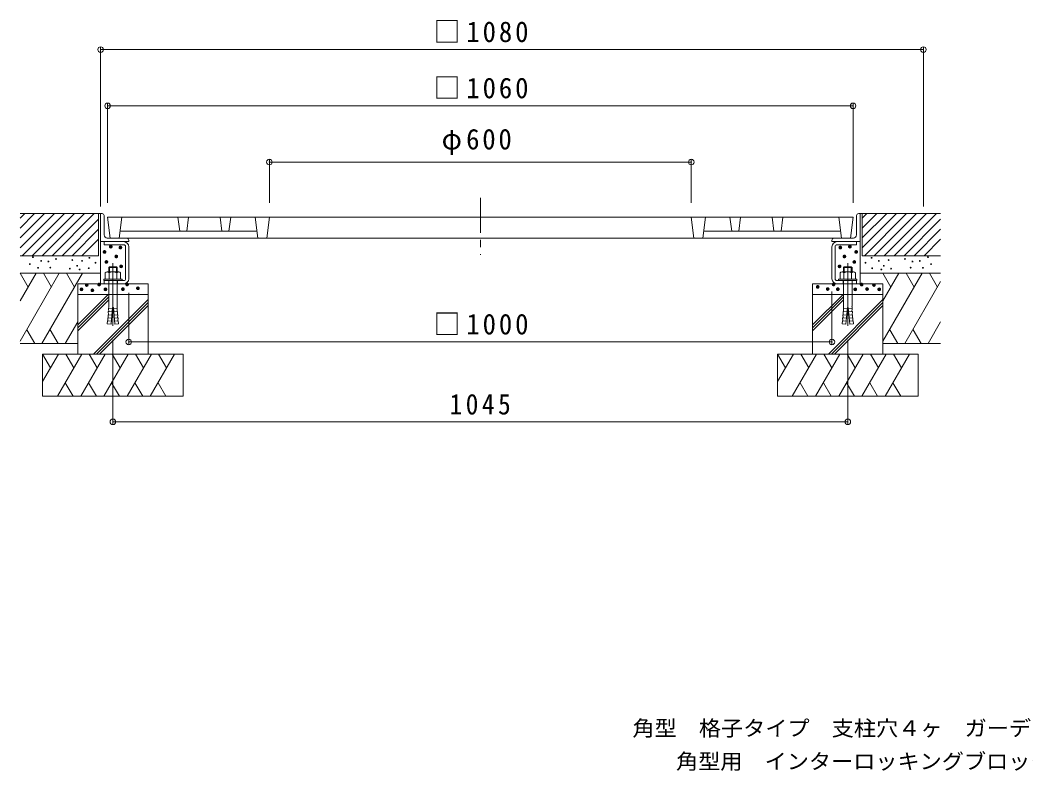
# Model space of a CAD drawing. Units: millimetres at full size, sheet at 1:10; details may follow other scales. Extents: x -1696 to 1753, y -1369 to 1129.
# Drawn here: x -1696 to -266, y -1369 to -301 of the extents above; entities that cross this region are included whole.
import ezdxf
from ezdxf.enums import TextEntityAlignment as Align

# ---------------------------------------------------------------- set-up
doc = ezdxf.new("R2010")
doc.units = ezdxf.units.MM
doc.header["$LTSCALE"] = 10
doc.header["$PDMODE"] = 32
doc.header["$PDSIZE"] = 8
for name, pattern in [('CHAIN1', [8, 5, -1, 1, -1]), ('CHAIN2', [12, 9, -1, 1, -1]), ('DASHED3', [4, 3, -1])]:
    doc.linetypes.add(name, pattern=pattern)
for name, color, linetype, lineweight in [('0-0', 3, 'Continuous', 9), ('0-1', 2, 'Continuous', 9), ('0-3', 6, 'Continuous', 9), ('0-4', 6, 'Continuous', 9), ('0-6', 6, 'Continuous', 9)]:
    doc.layers.add(name, color=color, linetype=linetype, lineweight=lineweight)
doc.layers.add('F-5', color=7, linetype='Continuous')
doc.styles.add('ＭＳ ゴシック', font='')
doc.styles.get('ＭＳ ゴシック').set_extended_font_data('MS Gothic')

msp = doc.modelspace()

# ---------------------------------------------------------------- linework, layer by layer
at = {"layer": '0-0'}
for p, q in [((-1571.48, -581.27), (-1567.8, -611.27)), ((-511.48, -581.27), (-1571.48, -581.27)), ((-1551.49, -581.27), (-1555.17, -611.27)), ((-1471.49, -581.27), (-1469.03, -601.27)), ((-1456.49, -581.27), (-1458.94, -601.27)), ((-1411.49, -581.27), (-1409.03, -601.27)), ((-1396.49, -581.27), (-1398.94, -601.27)), ((-1361.49, -581.27), (-1357.8, -611.27)), ((-1341.49, -581.27), (-1345.17, -611.27)), ((-741.48, -581.27), (-737.8, -611.27)), ((-721.48, -581.27), (-725.17, -611.27)), ((-686.48, -581.27), (-684.03, -601.27)), ((-671.48, -581.27), (-673.94, -601.27)), ((-626.48, -581.27), (-624.03, -601.27)), ((-611.48, -581.27), (-613.94, -601.27)), ((-531.48, -581.27), (-527.8, -611.27)), ((-511.48, -581.27), (-515.17, -611.27)), ((-515.17, -611.27), (-1567.8, -611.27)), ((-1553.94, -601.27), (-1359.03, -601.27)), ((-529.03, -601.27), (-723.94, -601.27))]:
    msp.add_line(p, q, dxfattribs=at)
at = {"layer": '0-1', "linetype": 'CHAIN1'}
msp.add_line((-1041.48, -553.9), (-1041.48, -635.22), dxfattribs=at)
at = {"layer": '0-1'}
for p, q in [((-1581.48, -576.27), (-1581.48, -616.27)), ((-1579.48, -576.27), (-1581.48, -576.27)), ((-1576.48, -579.27), (-1576.48, -606.77)), ((-506.48, -579.27), (-506.48, -606.77)), ((-503.48, -576.27), (-501.48, -576.27)), ((-501.48, -576.27), (-501.48, -616.27)), ((-1571.98, -611.27), (-1544.48, -611.27)), ((-1541.48, -614.27), (-1541.48, -616.27)), ((-541.48, -614.27), (-541.48, -616.27)), ((-538.58, -611.27), (-510.98, -611.27)), ((-1576.48, -620.77), (-1576.48, -616.27)), ((-1548.73, -620.77), (-1576.48, -620.77)), ((-1545.98, -669.02), (-1545.98, -623.52)), ((-1541.48, -669.02), (-1541.48, -623.52)), ((-501.48, -616.27), (-541.48, -616.27)), ((-541.48, -669.02), (-541.48, -623.52)), ((-536.98, -669.02), (-536.98, -623.52)), ((-534.23, -620.77), (-506.48, -620.77)), ((-506.48, -620.77), (-506.48, -616.27)), ((-501.48, -616.27), (-501.48, -676.27)), ((-1569.03, -652.11), (-1569.98, -653.06)), ((-1557.98, -653.06), (-1569.98, -653.06)), ((-1569.98, -653.06), (-1569.98, -659.47)), ((-1569.03, -652.11), (-1569.03, -659.47)), ((-1558.92, -652.11), (-1569.03, -652.11)), ((-1558.92, -652.11), (-1558.92, -659.47)), ((-1558.92, -652.11), (-1557.98, -653.06)), ((-1557.98, -653.06), (-1557.98, -659.47)), ((-524.04, -652.11), (-524.98, -653.06)), ((-512.98, -653.06), (-524.98, -653.06)), ((-524.98, -653.06), (-524.98, -659.47)), ((-524.04, -652.11), (-524.04, -659.47)), ((-513.93, -652.11), (-524.04, -652.11)), ((-513.93, -652.11), (-513.93, -659.47)), ((-513.93, -652.11), (-512.98, -653.06)), ((-512.98, -653.06), (-512.98, -659.47)), ((-1550.98, -669.47), (-1576.98, -669.47)), ((-1576.98, -669.47), (-1576.98, -671.77)), ((-1550.98, -671.77), (-1576.98, -671.77)), ((-1548.73, -671.77), (-1576.48, -671.77)), ((-1576.48, -671.77), (-1576.48, -676.27)), ((-1574.93, -660.59), (-1574.93, -669.47)), ((-1555.77, -659.47), (-1572.18, -659.47)), ((-1569.98, -671.77), (-1569.98, -707.94)), ((-1569.44, -660.59), (-1569.44, -669.47)), ((-1558.51, -660.59), (-1558.51, -669.47)), ((-1557.98, -671.77), (-1557.98, -707.94)), ((-1553.03, -660.59), (-1553.03, -669.47)), ((-1550.98, -669.47), (-1550.98, -671.77)), ((-534.23, -671.77), (-506.48, -671.77)), ((-505.98, -669.47), (-531.98, -669.47)), ((-531.98, -669.47), (-531.98, -671.77)), ((-505.98, -671.77), (-531.98, -671.77)), ((-529.93, -660.59), (-529.93, -669.47)), ((-510.78, -659.47), (-527.19, -659.47)), ((-524.98, -671.77), (-524.98, -707.94)), ((-524.45, -660.59), (-524.45, -669.47)), ((-513.52, -660.59), (-513.52, -669.47)), ((-512.98, -671.77), (-512.98, -707.94)), ((-508.03, -660.59), (-508.03, -669.47)), ((-506.48, -671.77), (-506.48, -676.27)), ((-505.98, -669.47), (-505.98, -671.77)), ((-1548.73, -676.27), (-1576.48, -676.27)), ((-534.23, -676.27), (-506.48, -676.27)), ((-1564.75, -711.96), (-1570.13, -711.49)), ((-1569.92, -715.93), (-1570.13, -711.49)), ((-1563.38, -709.97), (-1564.58, -709.97)), ((-1563.2, -711.96), (-1557.82, -711.49)), ((-1558.04, -715.93), (-1557.82, -711.49)), ((-519.76, -711.96), (-525.14, -711.49)), ((-524.92, -715.93), (-525.14, -711.49)), ((-518.38, -709.97), (-519.58, -709.97)), ((-518.21, -711.96), (-512.83, -711.49)), ((-513.04, -715.93), (-512.83, -711.49)), ((-1571.66, -729.02), (-1572.05, -733.41)), ((-1566.28, -729.49), (-1571.66, -729.02)), ((-1565.9, -725.11), (-1571.28, -724.64)), ((-1571.07, -729.07), (-1571.28, -724.64)), ((-1565.52, -720.73), (-1570.9, -720.26)), ((-1570.68, -724.69), (-1570.9, -720.26)), ((-1565.13, -716.34), (-1570.51, -715.87)), ((-1570.3, -720.31), (-1570.51, -715.87)), ((-1562.82, -716.34), (-1557.44, -715.87)), ((-1562.43, -720.73), (-1557.06, -720.26)), ((-1562.05, -725.11), (-1556.67, -724.64)), ((-1561.67, -729.49), (-1556.29, -729.02)), ((-1557.65, -720.31), (-1557.44, -715.87)), ((-1557.27, -724.69), (-1557.06, -720.26)), ((-1556.89, -729.07), (-1556.67, -724.64)), ((-1556.29, -729.02), (-1555.9, -733.41)), ((-526.67, -729.02), (-527.06, -733.41)), ((-521.29, -729.49), (-526.67, -729.02)), ((-520.91, -725.11), (-526.29, -724.64)), ((-526.07, -729.07), (-526.29, -724.64)), ((-520.53, -720.73), (-525.9, -720.26)), ((-525.69, -724.69), (-525.9, -720.26)), ((-520.14, -716.34), (-525.52, -715.87)), ((-525.31, -720.31), (-525.52, -715.87)), ((-517.83, -716.34), (-512.45, -715.87)), ((-517.44, -720.73), (-512.06, -720.26)), ((-517.06, -725.11), (-511.68, -724.64)), ((-516.68, -729.49), (-511.3, -729.02)), ((-512.66, -720.31), (-512.45, -715.87)), ((-512.28, -724.69), (-512.06, -720.26)), ((-511.89, -729.07), (-511.68, -724.64)), ((-511.3, -729.02), (-510.91, -733.41))]:
    msp.add_line(p, q, dxfattribs=at)
at = {"layer": '0-1', "linetype": 'CHAIN2'}
for p, q in [((-1563.98, -646.69), (-1563.98, -735.97)), ((-518.98, -646.69), (-518.98, -735.97)), ((-1563.98, -665.93), (-1563.98, -680.15)), ((-1563.98, -665.93), (-1563.98, -680.15)), ((-1563.98, -665.93), (-1563.98, -680.14)), ((-1563.98, -665.93), (-1563.98, -680.14)), ((-518.98, -665.93), (-518.98, -680.15)), ((-518.98, -665.93), (-518.98, -680.14)), ((-518.98, -665.93), (-518.98, -680.14))]:
    msp.add_line(p, q, dxfattribs=at)
at = {"layer": '0-1', "linetype": 'DASHED3'}
for p, q in [((-1557.48, -671.77), (-1557.48, -676.27)), ((-1557.48, -671.77), (-1557.48, -676.27)), ((-525.48, -671.77), (-525.48, -676.27))]:
    msp.add_line(p, q, dxfattribs=at)
at = {"layer": '0-1'}
for points in [[(-1541.48, -616.27), (-1580.83, -616.27), (-1581.48, -616.27), (-1581.48, -676.27)], [(-1564.58, -709.97), (-1566.67, -733.88), (-1572.05, -733.41)], [(-1563.38, -709.97), (-1561.28, -733.88), (-1555.9, -733.41)], [(-519.58, -709.97), (-521.68, -733.88), (-527.06, -733.41)], [(-518.38, -709.97), (-516.29, -733.88), (-510.91, -733.41)]]:
    msp.add_lwpolyline(points, dxfattribs=at)
for centre, radius, start, end in [((-1579.48, -579.27), 3, 0, 90), ((-503.48, -579.27), 3, 90, 180), ((-1571.98, -606.77), 4.5, 180, 270), ((-1544.48, -614.27), 3, 0, 90), ((-538.48, -614.27), 3, 90, 180), ((-510.98, -606.77), 4.5, 270, 0), ((-1548.73, -623.52), 7.25, 0, 90), ((-1548.73, -623.52), 2.75, 0, 90), ((-534.23, -623.52), 7.25, 90, 180), ((-534.23, -623.52), 2.75, 90, 180), ((-1572.18, -663.37), 3.9, 45.36182, 134.6387), ((-1563.98, -673.3), 13.83, 66.7197, 113.2802), ((-1555.77, -663.37), 3.9, 45.36104, 134.6387), ((-1548.73, -669.02), 2.75, 270, 0), ((-1548.73, -669.02), 7.25, 270, 0), ((-534.23, -669.02), 7.25, 180, 270), ((-534.23, -669.02), 2.75, 180, 270), ((-527.19, -663.37), 3.9, 45.36182, 134.6387), ((-518.98, -673.3), 13.83, 66.7197, 113.2802), ((-510.78, -663.37), 3.9, 45.36104, 134.6387), ((-1612.44, -707.88), 42.47, 355.12158, 359.91591), ((-1515.51, -707.88), 42.47, 180.08409, 184.87842), ((-567.45, -707.88), 42.47, 355.12158, 359.91591), ((-470.52, -707.88), 42.47, 180.08409, 184.87842)]:
    msp.add_arc(centre, radius, start, end, dxfattribs=at)
at = {"layer": '0-3'}
for p, q in [((-1695.95, -661.27), (-1684.63, -680.88)), ((-1695.95, -700.5), (-1673.3, -661.27)), ((-1695.95, -757.82), (-1640.21, -661.27)), ((-1664.85, -761.27), (-1607.12, -661.27)), ((-1662.86, -661.27), (-1651.53, -680.88)), ((-1629.76, -661.27), (-1618.44, -680.88)), ((-468.98, -661.27), (-457.66, -680.88)), ((-468.98, -700.5), (-446.33, -661.27)), ((-468.98, -757.82), (-413.24, -661.27)), ((-435.89, -661.27), (-424.56, -680.88)), ((-402.8, -661.27), (-391.47, -680.88)), ((-437.88, -761.27), (-387.01, -673.15)), ((-1613.98, -734.61), (-1570.64, -691.27)), ((-1613.98, -738.85), (-1569.98, -694.85)), ((-1613.98, -743.09), (-1569.98, -699.09)), ((-1591.4, -776.27), (-1513.98, -698.84)), ((-568.98, -734.61), (-525.64, -691.27)), ((-568.98, -738.85), (-524.98, -694.85)), ((-568.98, -743.09), (-524.98, -699.09)), ((-546.41, -776.27), (-468.98, -698.84)), ((-1587.16, -776.27), (-1513.98, -703.09)), ((-1582.91, -776.27), (-1513.98, -707.33)), ((-542.17, -776.27), (-468.98, -703.09)), ((-537.92, -776.27), (-468.98, -707.33)), ((-1674.87, -761.27), (-1686.22, -741.61)), ((-1653.13, -741.61), (-1641.78, -761.27)), ((-1631.76, -761.27), (-1613.98, -730.47)), ((-447.9, -761.27), (-459.25, -741.61)), ((-426.16, -741.61), (-414.81, -761.27)), ((-404.79, -761.27), (-387.01, -730.47)), ((-1663.98, -776.27), (-1652.65, -795.88)), ((-1663.98, -815.5), (-1641.33, -776.27)), ((-1642.87, -836.27), (-1608.23, -776.27)), ((-1630.88, -776.27), (-1619.56, -795.88)), ((-1609.78, -836.27), (-1575.14, -776.27)), ((-1597.79, -776.27), (-1586.46, -795.88)), ((-1576.91, -836.27), (-1542.26, -776.27)), ((-1564.92, -776.27), (-1553.59, -795.88)), ((-1543.81, -836.27), (-1509.17, -776.27)), ((-1531.82, -776.27), (-1520.5, -795.88)), ((-1510.94, -836.27), (-1476.3, -776.27)), ((-1498.95, -776.27), (-1487.62, -795.88)), ((-618.98, -776.27), (-607.66, -795.88)), ((-618.98, -815.5), (-596.33, -776.27)), ((-597.88, -836.27), (-563.24, -776.27)), ((-585.89, -776.27), (-574.56, -795.88)), ((-564.79, -836.27), (-530.15, -776.27)), ((-552.8, -776.27), (-541.47, -795.88)), ((-531.91, -836.27), (-497.27, -776.27)), ((-519.92, -776.27), (-508.6, -795.88)), ((-498.82, -836.27), (-464.18, -776.27)), ((-486.83, -776.27), (-475.5, -795.88)), ((-465.95, -836.27), (-431.31, -776.27)), ((-453.96, -776.27), (-442.63, -795.88)), ((-1620.62, -836.27), (-1631.75, -817)), ((-1598.65, -817), (-1587.53, -836.27)), ((-1554.66, -836.27), (-1565.78, -817)), ((-1532.69, -817), (-1521.56, -836.27)), ((-1488.69, -836.27), (-1499.81, -817)), ((-575.63, -836.27), (-586.76, -817)), ((-553.66, -817), (-542.53, -836.27)), ((-509.66, -836.27), (-520.79, -817)), ((-487.69, -817), (-476.57, -836.27)), ((-443.7, -836.27), (-454.82, -817))]:
    msp.add_line(p, q, dxfattribs=at)
at = {"layer": '0-4', "color": 7}
for p, q in [((-1581.48, -340.03), (-1581.48, -566.27)), ((-1581.48, -343.03), (-411.49, -343.03)), ((-411.49, -340.03), (-411.49, -566.27)), ((-1571.48, -420.03), (-1571.48, -561.27)), ((-1571.48, -423.03), (-511.48, -423.03)), ((-511.48, -420.03), (-511.48, -561.27)), ((-1341.49, -500.03), (-1341.49, -561.27)), ((-741.48, -500.03), (-741.48, -561.27)), ((-1341.49, -503.03), (-741.48, -503.03)), ((-1541.48, -762.07), (-1541.48, -689.02)), ((-541.48, -762.07), (-541.48, -687.25)), ((-1563.98, -875.69), (-1563.98, -755.97)), ((-518.98, -875.69), (-518.98, -755.97)), ((-1541.48, -759.07), (-541.48, -759.07)), ((-1563.98, -872.69), (-518.98, -872.69))]:
    msp.add_line(p, q, dxfattribs=at)
for p in [(-1581.48, -343.03), (-411.49, -343.03), (-1571.48, -423.03), (-511.48, -423.03), (-1341.49, -503.03), (-741.48, -503.03), (-1541.48, -759.07), (-541.48, -759.07), (-1563.98, -872.69), (-518.98, -872.69)]:
    msp.add_point(p, dxfattribs=at)
at = {"layer": '0-6'}
for p, q in [((-1581.48, -576.27), (-1695.95, -576.27)), ((-1695.95, -582.79), (-1689.43, -576.27)), ((-1695.95, -625.21), (-1647.01, -576.27)), ((-1695.95, -596.93), (-1675.29, -576.27)), ((-1695.95, -611.07), (-1661.15, -576.27)), ((-1692.87, -636.27), (-1632.87, -576.27)), ((-1678.72, -636.27), (-1618.72, -576.27)), ((-1664.58, -636.27), (-1604.58, -576.27)), ((-1650.44, -636.27), (-1590.44, -576.27)), ((-1636.3, -636.27), (-1584.48, -584.45)), ((-1584.48, -576.27), (-1584.48, -636.27)), ((-501.48, -576.27), (-387.01, -576.27)), ((-498.48, -582.79), (-491.97, -576.27)), ((-498.48, -625.21), (-449.54, -576.27)), ((-498.48, -596.93), (-477.82, -576.27)), ((-498.48, -611.07), (-463.68, -576.27)), ((-498.48, -576.27), (-498.48, -636.27)), ((-495.4, -636.27), (-435.4, -576.27)), ((-481.25, -636.27), (-421.25, -576.27)), ((-467.11, -636.27), (-407.11, -576.27)), ((-452.97, -636.27), (-392.97, -576.27)), ((-438.83, -636.27), (-387.01, -584.45)), ((-1622.16, -636.27), (-1584.48, -598.59)), ((-424.69, -636.27), (-387.01, -598.59)), ((-1608.01, -636.27), (-1584.48, -612.73)), ((-410.54, -636.27), (-387.01, -612.73)), ((-1584.48, -636.27), (-1695.95, -636.27)), ((-498.48, -636.27), (-387.01, -636.27)), ((-1581.48, -661.27), (-1695.95, -661.27)), ((-501.48, -661.27), (-387.01, -661.27)), ((-1613.98, -676.27), (-1613.98, -776.27)), ((-1513.98, -676.27), (-1613.98, -676.27)), ((-1513.98, -676.27), (-1513.98, -776.27)), ((-568.98, -676.27), (-568.98, -776.27)), ((-1613.98, -691.27), (-1513.98, -691.27)), ((-468.98, -691.27), (-568.98, -691.27)), ((-1613.98, -761.27), (-1695.95, -761.27)), ((-468.98, -761.27), (-387.01, -761.27)), ((-1663.98, -776.27), (-1663.98, -836.27)), ((-418.98, -776.27), (-418.98, -836.27)), ((-618.98, -836.27), (-418.98, -836.27))]:
    msp.add_line(p, q, dxfattribs=at)
for points in [[(-568.98, -676.27), (-468.98, -676.27), (-468.98, -776.27)], [(-1663.98, -776.27), (-1463.98, -776.27), (-1463.98, -836.27), (-1663.98, -836.27)], [(-418.98, -776.27), (-618.98, -776.27), (-618.98, -836.27)]]:
    msp.add_lwpolyline(points, dxfattribs=at)

# ---------------------------------------------------------------- texts
at = {"layer": '0-4', "style": 'ＭＳ ゴシック'}
for height, p in [(18.33, (-1588.42, -645.95)), (18.33, (-1579.49, -638.43)), (18.33, (-1565.86, -639.68)), (18.33, (-542.1, -639.68)), (18.33, (-528.47, -638.43)), (18.33, (-519.54, -645.95)), (9.16, (-1684.11, -645.95)), (9.16, (-1672.51, -651.31)), (9.16, (-1662.08, -652.18)), (9.16, (-1651.37, -648.56)), (9.16, (-1628.15, -650.11)), (9.16, (-1614.3, -651.31)), (9.16, (-1603.88, -646.97)), (18.33, (-1585.75, -660.2)), (18.33, (-1571.66, -652.37)), (18.33, (-536.3, -652.37)), (18.33, (-522.21, -660.2)), (9.16, (-491.58, -646.97)), (9.16, (-481.16, -651.31)), (9.16, (-467.31, -650.11)), (9.16, (-444.09, -648.56)), (9.16, (-433.38, -652.18)), (9.16, (-422.95, -651.31)), (9.16, (-411.35, -645.95)), (9.16, (-1688.47, -655.83)), (9.16, (-1676.87, -661.19)), (9.16, (-1659.48, -660.87)), (9.16, (-1631.63, -662.33)), (9.16, (-1621.25, -658.26)), (9.16, (-1617.78, -663.47)), (9.16, (-1604.75, -661.73)), (9.16, (-1595.19, -653.92)), (18.33, (-1564.77, -666.46)), (18.33, (-543.19, -666.46)), (9.16, (-500.27, -653.92)), (9.16, (-490.71, -661.73)), (9.16, (-477.68, -663.47)), (9.16, (-474.21, -658.26)), (9.16, (-463.83, -662.33)), (9.16, (-435.98, -660.87)), (9.16, (-418.59, -661.19)), (9.16, (-406.99, -655.83)), (18.33, (-1621.17, -699.15)), (18.33, (-1613.74, -693.03)), (18.33, (-1605.71, -700.54)), (18.33, (-1596.14, -692.37)), (18.33, (-1587.07, -699.15)), (18.33, (-1562.26, -698.93)), (18.33, (-1556.35, -692.15)), (18.33, (-1540.96, -697.65)), (18.33, (-574.28, -695.69)), (18.33, (-560.06, -698.72)), (18.33, (-551.61, -692.15)), (18.33, (-545.7, -698.93)), (18.33, (-520.89, -699.15)), (18.33, (-511.82, -692.37)), (18.33, (-504.06, -698.71)), (18.33, (-494.22, -693.03)), (18.33, (-486.79, -699.15))]:
    msp.add_text('・', height=height, dxfattribs=at).set_placement(p, align=Align.BOTTOM_LEFT)
at = {"layer": '0-4', "color": 2, "char_height": 29.33, "attachment_point": 7, "style": 'ＭＳ ゴシック'}
for s, insert in [('\\T1.22;\\W0.95;□1080', (-1107.74, -333.03)), ('\\T1.22;\\W0.95;□1060', (-1107.73, -413.03)), ('\\T1.21;\\W0.95;φ600', (-1096.49, -493.03)), ('\\T1.22;\\W0.95;□1000', (-1107.73, -749.07)), ('\\T1.28;\\W0.9;1045', (-1085.23, -862.69))]:
    msp.add_mtext(s, dxfattribs=dict(at, insert=insert))
at = {"layer": 'F-5', "style": 'ＭＳ ゴシック', "width": 1.05}
for s, p in [('角型\u3000格子タイプ\u3000支柱穴４ヶ\u3000ガーデングレート\u3000ＲＢＫ－３－１０６０×６００', (-825.24, -1326.22)), ('角型用\u3000インターロッキングブロック用\u3000スチール製受枠\u3000ＳＨ－Ｅ－１０６０', (-763.24, -1373.45))]:
    msp.add_text(s, height=21.99, dxfattribs=at).set_placement(p, align=Align.BOTTOM_LEFT)

doc.saveas('drawing.dxf')
